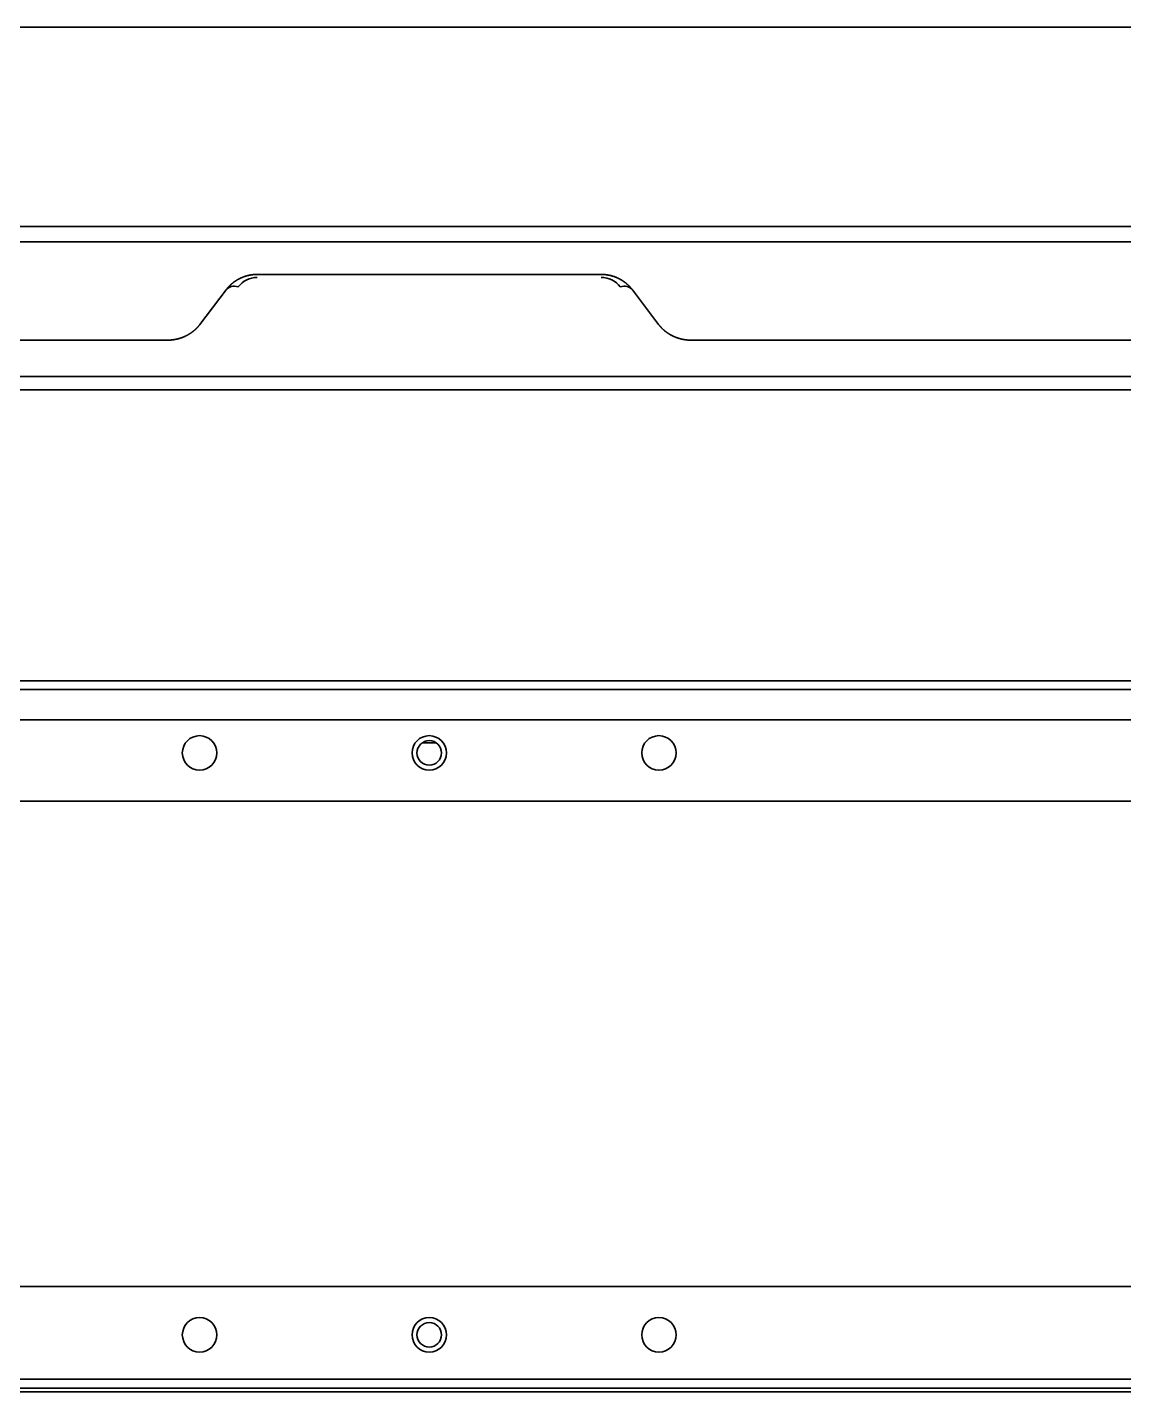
# Model space of a CAD drawing. Header units: inches. Extents: x 786 to 5593, y 691 to 5024.
# Drawn here: x 3773.2 to 3916.4, y 4761.4 to 4939.5 of the extents above; entities that cross this region are included whole.
import ezdxf

# ---------------------------------------------------------------- set-up
doc = ezdxf.new("R2010")
doc.units = ezdxf.units.IN
doc.layers.add('1', color=7, linetype='Continuous', true_color=0xffffff)
doc.layers.add('4', color=7, linetype='Continuous', true_color=0xffffff)

msp = doc.modelspace()

# ---------------------------------------------------------------- linework, layer by layer
at = {"layer": '1', "color": 7, "linetype": 'Continuous', "lineweight": 35}
for p, q in [((3593.79, 4939.54), (4057.69, 4939.54)), ((4053.46, 4913.54), (3598.02, 4913.54)), ((3595.61, 4911.54), (4055.87, 4911.54)), ((3456.24, 4854.18), (4195.24, 4854.18)), ((4189.24, 4853.05), (3461.74, 4853.05)), ((3461.74, 4849.11), (4189.24, 4849.11)), ((3824.83, 4846.1), (3826.64, 4846.1)), ((4189.24, 4838.48), (3462.24, 4838.48)), ((4189.24, 4775.08), (3462.24, 4775.08)), ((3462.24, 4761.35), (4189.24, 4761.35)), ((3464.24, 4763), (4187.24, 4763)), ((3464.24, 4761.81), (4187.24, 4761.81))]:
    msp.add_line(p, q, dxfattribs=at)
for centre, radius in [((3795.74, 4844.78), 2.25), ((3825.74, 4844.78), 2.25), ((3855.74, 4844.78), 2.25), ((3825.74, 4844.78), 1.6), ((3795.74, 4768.78), 2.25), ((3825.74, 4768.78), 2.25), ((3825.74, 4768.78), 1.6), ((3855.74, 4768.78), 2.25)]:
    msp.add_circle(centre, radius, dxfattribs=at)
at = {"layer": '4', "color": 7, "linetype": 'Continuous', "lineweight": 35}
for p, q in [((3848.2, 4907.27), (3803.28, 4907.27)), ((3799.2, 4905.25), (3795.79, 4900.74)), ((3855.69, 4900.74), (3852.28, 4905.25)), ((3795.79, 4900.74), (3795.75, 4900.68)), ((3855.73, 4900.68), (3855.69, 4900.74)), ((3791.58, 4898.69), (3468.49, 4898.69)), ((4182.99, 4898.69), (3859.9, 4898.69)), ((3468.47, 4893.93), (4183.01, 4893.93)), ((3468.47, 4893.93), (4183.01, 4893.93)), ((4184.87, 4892.18), (3466.61, 4892.18)), ((4184.87, 4892.18), (3466.61, 4892.18))]:
    msp.add_line(p, q, dxfattribs=at)
for centre, major_axis, ratio, start_param, end_param in [((3800.8, 4904.05), (-1.59, 1.21), 0.72838, 5.216321, 6.283177), ((3803.22, 4904), (-2.93, -0.69), 0.950644, 4.470256, 5.429553), ((3848.26, 4904), (2.93, -0.69), 0.950644, 0.853632, 1.812929), ((3850.68, 4904.05), (1.59, 1.21), 0.72838, 0.000008, 1.066865)]:
    msp.add_ellipse(centre, major_axis=major_axis, ratio=ratio, start_param=start_param, end_param=end_param, dxfattribs=at)
for points, knots in [([(3799.16, 4905.19), (3799.17, 4905.2), (3799.18, 4905.22), (3799.2, 4905.25), (3799.22, 4905.28), (3799.25, 4905.31), (3799.27, 4905.33), (3799.29, 4905.36), (3799.31, 4905.39), (3799.33, 4905.42), (3799.36, 4905.44), (3799.38, 4905.47), (3799.4, 4905.5), (3799.42, 4905.52), (3799.45, 4905.55), (3799.47, 4905.58), (3799.49, 4905.6), (3799.52, 4905.63), (3799.54, 4905.65), (3799.57, 4905.68), (3799.59, 4905.7), (3799.61, 4905.73), (3799.64, 4905.75), (3799.66, 4905.78), (3799.69, 4905.8), (3799.71, 4905.83), (3799.74, 4905.85), (3799.76, 4905.87), (3799.79, 4905.9), (3799.81, 4905.92), (3799.84, 4905.94), (3799.86, 4905.97), (3799.89, 4905.99), (3799.91, 4906.01), (3799.94, 4906.03), (3799.97, 4906.06), (3799.99, 4906.08), (3800.02, 4906.1), (3800.05, 4906.12), (3800.07, 4906.14), (3800.1, 4906.16), (3800.13, 4906.19), (3800.15, 4906.21), (3800.18, 4906.23), (3800.21, 4906.25), (3800.23, 4906.27), (3800.26, 4906.29), (3800.29, 4906.31), (3800.32, 4906.33), (3800.34, 4906.35), (3800.37, 4906.37), (3800.4, 4906.38), (3800.43, 4906.4), (3800.46, 4906.42), (3800.48, 4906.44), (3800.51, 4906.46), (3800.54, 4906.48), (3800.57, 4906.49), (3800.6, 4906.51), (3800.63, 4906.53), (3800.65, 4906.55), (3800.68, 4906.56), (3800.71, 4906.58), (3800.74, 4906.6), (3800.77, 4906.61), (3800.8, 4906.63), (3800.83, 4906.64), (3800.86, 4906.66), (3800.89, 4906.68), (3800.92, 4906.69), (3800.94, 4906.71), (3800.97, 4906.72), (3801, 4906.74), (3801.03, 4906.75), (3801.06, 4906.76), (3801.09, 4906.78), (3801.12, 4906.79), (3801.15, 4906.81), (3801.18, 4906.82), (3801.21, 4906.83), (3801.24, 4906.85), (3801.27, 4906.86), (3801.3, 4906.87), (3801.33, 4906.88), (3801.36, 4906.9), (3801.39, 4906.91), (3801.42, 4906.92), (3801.45, 4906.93), (3801.48, 4906.94), (3801.51, 4906.95), (3801.54, 4906.97), (3801.57, 4906.98), (3801.6, 4906.99), (3801.64, 4907), (3801.67, 4907.01), (3801.7, 4907.02), (3801.73, 4907.03), (3801.76, 4907.04), (3801.79, 4907.05), (3801.82, 4907.06), (3801.85, 4907.06), (3801.88, 4907.07), (3801.91, 4907.08), (3801.94, 4907.09), (3801.97, 4907.1), (3802, 4907.11), (3802.03, 4907.11), (3802.06, 4907.12), (3802.09, 4907.13), (3802.13, 4907.14), (3802.16, 4907.14), (3802.19, 4907.15), (3802.22, 4907.16), (3802.25, 4907.16), (3802.28, 4907.17), (3802.31, 4907.17), (3802.34, 4907.18), (3802.37, 4907.19), (3802.4, 4907.19), (3802.43, 4907.2), (3802.46, 4907.2), (3802.49, 4907.21), (3802.52, 4907.21), (3802.55, 4907.22), (3802.59, 4907.22), (3802.62, 4907.22), (3802.65, 4907.23), (3802.68, 4907.23), (3802.71, 4907.24), (3802.74, 4907.24), (3802.77, 4907.24), (3802.8, 4907.25), (3802.83, 4907.25), (3802.86, 4907.25), (3802.89, 4907.25), (3802.92, 4907.26), (3802.95, 4907.26), (3802.98, 4907.26), (3803.01, 4907.26), (3803.04, 4907.26), (3803.07, 4907.26), (3803.1, 4907.26), (3803.13, 4907.27), (3803.16, 4907.27), (3803.19, 4907.27), (3803.22, 4907.27), (3803.25, 4907.27), (3803.27, 4907.27), (3803.28, 4907.27)], [0, 0, 0, 0, 0.008172, 0.016323, 0.024452, 0.03256, 0.040646, 0.04871, 0.056753, 0.064775, 0.072776, 0.080755, 0.088713, 0.09665, 0.104566, 0.112461, 0.120335, 0.128188, 0.13602, 0.143831, 0.151622, 0.159392, 0.167141, 0.17487, 0.182579, 0.190267, 0.197934, 0.205582, 0.213209, 0.220816, 0.228403, 0.23597, 0.243517, 0.251044, 0.258551, 0.266038, 0.273506, 0.280954, 0.288383, 0.295792, 0.303181, 0.310552, 0.317903, 0.325235, 0.332547, 0.339841, 0.347116, 0.354371, 0.361608, 0.368826, 0.376026, 0.383207, 0.390369, 0.397513, 0.404638, 0.411746, 0.418835, 0.425905, 0.432958, 0.439993, 0.44701, 0.454009, 0.46099, 0.467954, 0.4749, 0.481829, 0.48874, 0.495634, 0.502511, 0.509371, 0.516213, 0.523039, 0.529848, 0.53664, 0.543415, 0.550174, 0.556916, 0.563642, 0.570352, 0.577045, 0.583722, 0.590383, 0.597028, 0.603658, 0.610272, 0.61687, 0.623452, 0.630019, 0.636571, 0.643107, 0.649629, 0.656135, 0.662627, 0.669103, 0.675565, 0.682012, 0.688445, 0.694863, 0.701267, 0.707657, 0.714033, 0.720395, 0.726743, 0.733077, 0.739398, 0.745705, 0.751999, 0.758279, 0.764546, 0.770801, 0.777042, 0.78327, 0.789486, 0.795689, 0.80188, 0.808058, 0.814224, 0.820378, 0.82652, 0.83265, 0.838769, 0.844875, 0.850971, 0.857055, 0.863127, 0.869189, 0.87524, 0.881279, 0.887308, 0.893327, 0.899335, 0.905332, 0.91132, 0.917297, 0.923265, 0.929222, 0.93517, 0.941109, 0.947038, 0.952958, 0.958869, 0.96477, 0.970663, 0.976547, 0.982423, 0.98829, 0.994149, 1, 1, 1, 1]), ([(3848.2, 4907.27), (3848.21, 4907.27), (3848.23, 4907.27), (3848.26, 4907.27), (3848.29, 4907.27), (3848.32, 4907.27), (3848.35, 4907.27), (3848.38, 4907.26), (3848.41, 4907.26), (3848.44, 4907.26), (3848.47, 4907.26), (3848.5, 4907.26), (3848.53, 4907.26), (3848.56, 4907.26), (3848.59, 4907.25), (3848.62, 4907.25), (3848.65, 4907.25), (3848.68, 4907.25), (3848.71, 4907.24), (3848.74, 4907.24), (3848.77, 4907.24), (3848.8, 4907.23), (3848.83, 4907.23), (3848.86, 4907.22), (3848.89, 4907.22), (3848.92, 4907.22), (3848.96, 4907.21), (3848.99, 4907.21), (3849.02, 4907.2), (3849.05, 4907.2), (3849.08, 4907.19), (3849.11, 4907.19), (3849.14, 4907.18), (3849.17, 4907.17), (3849.2, 4907.17), (3849.23, 4907.16), (3849.26, 4907.16), (3849.29, 4907.15), (3849.32, 4907.14), (3849.35, 4907.14), (3849.39, 4907.13), (3849.42, 4907.12), (3849.45, 4907.11), (3849.48, 4907.11), (3849.51, 4907.1), (3849.54, 4907.09), (3849.57, 4907.08), (3849.6, 4907.07), (3849.63, 4907.06), (3849.66, 4907.06), (3849.69, 4907.05), (3849.72, 4907.04), (3849.75, 4907.03), (3849.78, 4907.02), (3849.81, 4907.01), (3849.84, 4907), (3849.88, 4906.99), (3849.91, 4906.98), (3849.94, 4906.97), (3849.97, 4906.95), (3850, 4906.94), (3850.03, 4906.93), (3850.06, 4906.92), (3850.09, 4906.91), (3850.12, 4906.9), (3850.15, 4906.88), (3850.18, 4906.87), (3850.21, 4906.86), (3850.24, 4906.85), (3850.27, 4906.83), (3850.3, 4906.82), (3850.33, 4906.81), (3850.36, 4906.79), (3850.39, 4906.78), (3850.42, 4906.76), (3850.45, 4906.75), (3850.48, 4906.74), (3850.51, 4906.72), (3850.53, 4906.71), (3850.56, 4906.69), (3850.59, 4906.68), (3850.62, 4906.66), (3850.65, 4906.64), (3850.68, 4906.63), (3850.71, 4906.61), (3850.74, 4906.6), (3850.77, 4906.58), (3850.8, 4906.56), (3850.83, 4906.55), (3850.85, 4906.53), (3850.88, 4906.51), (3850.91, 4906.49), (3850.94, 4906.48), (3850.97, 4906.46), (3851, 4906.44), (3851.02, 4906.42), (3851.05, 4906.4), (3851.08, 4906.38), (3851.11, 4906.37), (3851.14, 4906.35), (3851.16, 4906.33), (3851.19, 4906.31), (3851.22, 4906.29), (3851.25, 4906.27), (3851.27, 4906.25), (3851.3, 4906.23), (3851.33, 4906.21), (3851.35, 4906.19), (3851.38, 4906.16), (3851.41, 4906.14), (3851.43, 4906.12), (3851.46, 4906.1), (3851.49, 4906.08), (3851.51, 4906.06), (3851.54, 4906.03), (3851.57, 4906.01), (3851.59, 4905.99), (3851.62, 4905.97), (3851.64, 4905.94), (3851.67, 4905.92), (3851.69, 4905.9), (3851.72, 4905.87), (3851.74, 4905.85), (3851.77, 4905.83), (3851.79, 4905.8), (3851.82, 4905.78), (3851.84, 4905.75), (3851.87, 4905.73), (3851.89, 4905.7), (3851.91, 4905.68), (3851.94, 4905.65), (3851.96, 4905.63), (3851.99, 4905.6), (3852.01, 4905.58), (3852.03, 4905.55), (3852.05, 4905.52), (3852.08, 4905.5), (3852.1, 4905.47), (3852.12, 4905.44), (3852.15, 4905.42), (3852.17, 4905.39), (3852.19, 4905.36), (3852.21, 4905.33), (3852.23, 4905.31), (3852.26, 4905.28), (3852.28, 4905.25), (3852.3, 4905.22), (3852.31, 4905.2), (3852.32, 4905.19)], [0, 0, 0, 0, 0.005851, 0.01171, 0.017577, 0.023453, 0.029337, 0.03523, 0.041131, 0.047042, 0.052962, 0.058891, 0.06483, 0.070778, 0.076735, 0.082703, 0.08868, 0.094668, 0.100665, 0.106673, 0.112692, 0.118721, 0.12476, 0.130811, 0.136873, 0.142945, 0.149029, 0.155125, 0.161231, 0.16735, 0.17348, 0.179622, 0.185776, 0.191942, 0.19812, 0.204311, 0.210514, 0.21673, 0.222958, 0.229199, 0.235454, 0.241721, 0.248001, 0.254295, 0.260602, 0.266923, 0.273257, 0.279605, 0.285967, 0.292343, 0.298733, 0.305137, 0.311555, 0.317988, 0.324435, 0.330897, 0.337373, 0.343865, 0.350371, 0.356893, 0.363429, 0.369981, 0.376548, 0.38313, 0.389728, 0.396342, 0.402972, 0.409617, 0.416278, 0.422955, 0.429648, 0.436358, 0.443084, 0.449826, 0.456585, 0.46336, 0.470152, 0.476961, 0.483787, 0.490629, 0.497489, 0.504366, 0.51126, 0.518171, 0.5251, 0.532046, 0.53901, 0.545991, 0.55299, 0.560007, 0.567042, 0.574095, 0.581165, 0.588254, 0.595362, 0.602487, 0.609631, 0.616793, 0.623974, 0.631174, 0.638392, 0.645629, 0.652884, 0.660159, 0.667453, 0.674765, 0.682097, 0.689448, 0.696819, 0.704208, 0.711617, 0.719046, 0.726494, 0.733962, 0.741449, 0.748956, 0.756483, 0.76403, 0.771597, 0.779184, 0.786791, 0.794418, 0.802066, 0.809733, 0.817421, 0.82513, 0.832859, 0.840608, 0.848378, 0.856169, 0.86398, 0.871812, 0.879665, 0.887539, 0.895434, 0.90335, 0.911287, 0.919245, 0.927224, 0.935225, 0.943247, 0.95129, 0.959354, 0.96744, 0.975548, 0.983677, 0.991828, 1, 1, 1, 1]), ([(3791.58, 4898.69), (3791.59, 4898.69), (3791.61, 4898.69), (3791.63, 4898.69), (3791.66, 4898.69), (3791.68, 4898.69), (3791.71, 4898.69), (3791.73, 4898.69), (3791.76, 4898.69), (3791.78, 4898.69), (3791.8, 4898.69), (3791.83, 4898.69), (3791.85, 4898.69), (3791.88, 4898.69), (3791.9, 4898.69), (3791.93, 4898.7), (3791.95, 4898.7), (3791.98, 4898.7), (3792, 4898.7), (3792.03, 4898.7), (3792.05, 4898.71), (3792.08, 4898.71), (3792.1, 4898.71), (3792.12, 4898.71), (3792.15, 4898.72), (3792.17, 4898.72), (3792.2, 4898.72), (3792.22, 4898.72), (3792.25, 4898.73), (3792.27, 4898.73), (3792.3, 4898.73), (3792.32, 4898.74), (3792.35, 4898.74), (3792.37, 4898.74), (3792.4, 4898.75), (3792.42, 4898.75), (3792.45, 4898.75), (3792.47, 4898.76), (3792.49, 4898.76), (3792.52, 4898.77), (3792.54, 4898.77), (3792.57, 4898.78), (3792.59, 4898.78), (3792.62, 4898.79), (3792.64, 4898.79), (3792.67, 4898.8), (3792.69, 4898.8), (3792.72, 4898.81), (3792.74, 4898.81), (3792.76, 4898.82), (3792.79, 4898.82), (3792.81, 4898.83), (3792.84, 4898.83), (3792.86, 4898.84), (3792.89, 4898.85), (3792.91, 4898.85), (3792.94, 4898.86), (3792.96, 4898.86), (3792.98, 4898.87), (3793.01, 4898.88), (3793.03, 4898.88), (3793.06, 4898.89), (3793.08, 4898.9), (3793.11, 4898.91), (3793.13, 4898.91), (3793.15, 4898.92), (3793.18, 4898.93), (3793.2, 4898.93), (3793.23, 4898.94), (3793.25, 4898.95), (3793.27, 4898.96), (3793.3, 4898.97), (3793.32, 4898.97), (3793.35, 4898.98), (3793.37, 4898.99), (3793.39, 4899), (3793.42, 4899.01), (3793.44, 4899.02), (3793.47, 4899.03), (3793.49, 4899.03), (3793.51, 4899.04), (3793.54, 4899.05), (3793.56, 4899.06), (3793.58, 4899.07), (3793.61, 4899.08), (3793.63, 4899.09), (3793.65, 4899.1), (3793.68, 4899.11), (3793.7, 4899.12), (3793.72, 4899.13), (3793.75, 4899.14), (3793.77, 4899.15), (3793.79, 4899.16), (3793.82, 4899.17), (3793.84, 4899.18), (3793.86, 4899.19), (3793.89, 4899.2), (3793.92, 4899.22), (3793.96, 4899.24), (3794.01, 4899.26), (3794.06, 4899.29), (3794.11, 4899.32), (3794.16, 4899.34), (3794.21, 4899.37), (3794.26, 4899.4), (3794.31, 4899.43), (3794.36, 4899.46), (3794.41, 4899.49), (3794.46, 4899.52), (3794.5, 4899.55), (3794.55, 4899.58), (3794.6, 4899.61), (3794.65, 4899.65), (3794.7, 4899.68), (3794.74, 4899.71), (3794.79, 4899.75), (3794.84, 4899.78), (3794.89, 4899.82), (3794.93, 4899.86), (3794.98, 4899.9), (3795.02, 4899.93), (3795.07, 4899.97), (3795.12, 4900.01), (3795.16, 4900.05), (3795.2, 4900.09), (3795.25, 4900.14), (3795.29, 4900.18), (3795.34, 4900.22), (3795.38, 4900.26), (3795.42, 4900.31), (3795.46, 4900.35), (3795.51, 4900.4), (3795.55, 4900.44), (3795.59, 4900.49), (3795.63, 4900.54), (3795.67, 4900.59), (3795.71, 4900.63), (3795.73, 4900.67), (3795.75, 4900.68)], [0, 0, 0, 0, 0.003864, 0.007731, 0.011602, 0.015475, 0.019353, 0.023234, 0.02712, 0.03101, 0.034906, 0.038806, 0.042712, 0.046623, 0.050541, 0.054465, 0.058395, 0.062333, 0.066277, 0.070229, 0.074188, 0.078155, 0.082131, 0.086115, 0.090107, 0.094109, 0.09812, 0.10214, 0.106171, 0.110211, 0.114261, 0.118322, 0.122394, 0.126477, 0.130571, 0.134676, 0.138794, 0.142923, 0.147065, 0.151219, 0.155385, 0.159565, 0.163758, 0.167964, 0.172184, 0.176417, 0.180665, 0.184927, 0.189204, 0.193495, 0.197801, 0.202122, 0.206459, 0.210811, 0.215179, 0.219562, 0.223962, 0.228379, 0.232811, 0.237261, 0.241727, 0.246211, 0.250712, 0.25523, 0.259766, 0.26432, 0.268892, 0.273482, 0.27809, 0.282717, 0.287363, 0.292027, 0.296711, 0.301413, 0.306135, 0.310877, 0.315638, 0.320419, 0.32522, 0.330041, 0.334883, 0.339745, 0.344627, 0.34953, 0.354454, 0.359399, 0.364366, 0.369353, 0.374362, 0.379392, 0.384444, 0.389518, 0.394614, 0.399732, 0.404872, 0.410034, 0.415219, 0.420426, 0.431876, 0.443469, 0.455209, 0.467096, 0.479131, 0.491315, 0.503649, 0.516135, 0.528772, 0.541563, 0.554508, 0.567608, 0.580863, 0.594275, 0.607845, 0.621572, 0.635458, 0.649503, 0.663709, 0.678075, 0.692603, 0.707293, 0.722145, 0.737161, 0.75234, 0.767683, 0.783192, 0.798865, 0.814704, 0.83071, 0.846882, 0.863221, 0.879728, 0.896403, 0.913246, 0.930258, 0.947439, 0.964789, 0.982309, 1, 1, 1, 1]), ([(3855.73, 4900.68), (3855.74, 4900.67), (3855.75, 4900.66), (3855.77, 4900.63), (3855.8, 4900.61), (3855.82, 4900.58), (3855.84, 4900.55), (3855.86, 4900.53), (3855.88, 4900.5), (3855.9, 4900.48), (3855.92, 4900.45), (3855.95, 4900.43), (3855.97, 4900.4), (3855.99, 4900.38), (3856.01, 4900.36), (3856.04, 4900.33), (3856.06, 4900.31), (3856.08, 4900.28), (3856.1, 4900.26), (3856.13, 4900.24), (3856.15, 4900.21), (3856.17, 4900.19), (3856.2, 4900.17), (3856.22, 4900.15), (3856.24, 4900.12), (3856.27, 4900.1), (3856.29, 4900.08), (3856.31, 4900.06), (3856.34, 4900.04), (3856.36, 4900.02), (3856.39, 4899.99), (3856.41, 4899.97), (3856.43, 4899.95), (3856.46, 4899.93), (3856.48, 4899.91), (3856.51, 4899.89), (3856.53, 4899.87), (3856.56, 4899.85), (3856.58, 4899.83), (3856.61, 4899.81), (3856.63, 4899.79), (3856.66, 4899.77), (3856.68, 4899.75), (3856.71, 4899.73), (3856.73, 4899.72), (3856.76, 4899.7), (3856.78, 4899.68), (3856.81, 4899.66), (3856.83, 4899.64), (3856.86, 4899.63), (3856.89, 4899.61), (3856.91, 4899.59), (3856.94, 4899.57), (3856.96, 4899.56), (3856.99, 4899.54), (3857.01, 4899.52), (3857.04, 4899.51), (3857.07, 4899.49), (3857.09, 4899.47), (3857.12, 4899.46), (3857.15, 4899.44), (3857.17, 4899.43), (3857.2, 4899.41), (3857.22, 4899.4), (3857.25, 4899.38), (3857.28, 4899.37), (3857.3, 4899.35), (3857.33, 4899.34), (3857.36, 4899.32), (3857.38, 4899.31), (3857.41, 4899.29), (3857.44, 4899.28), (3857.46, 4899.27), (3857.49, 4899.25), (3857.52, 4899.24), (3857.54, 4899.23), (3857.57, 4899.21), (3857.61, 4899.19), (3857.65, 4899.18), (3857.7, 4899.16), (3857.74, 4899.14), (3857.78, 4899.12), (3857.82, 4899.1), (3857.86, 4899.08), (3857.91, 4899.07), (3857.95, 4899.05), (3857.99, 4899.03), (3858.04, 4899.02), (3858.08, 4899), (3858.12, 4898.99), (3858.17, 4898.97), (3858.21, 4898.96), (3858.25, 4898.94), (3858.3, 4898.93), (3858.34, 4898.92), (3858.38, 4898.9), (3858.43, 4898.89), (3858.47, 4898.88), (3858.52, 4898.87), (3858.56, 4898.85), (3858.6, 4898.84), (3858.65, 4898.83), (3858.69, 4898.82), (3858.74, 4898.81), (3858.78, 4898.8), (3858.83, 4898.79), (3858.87, 4898.78), (3858.92, 4898.78), (3858.96, 4898.77), (3859, 4898.76), (3859.05, 4898.75), (3859.09, 4898.75), (3859.14, 4898.74), (3859.18, 4898.73), (3859.23, 4898.73), (3859.27, 4898.72), (3859.32, 4898.72), (3859.36, 4898.71), (3859.41, 4898.71), (3859.45, 4898.7), (3859.5, 4898.7), (3859.54, 4898.7), (3859.58, 4898.69), (3859.63, 4898.69), (3859.67, 4898.69), (3859.72, 4898.69), (3859.76, 4898.69), (3859.81, 4898.69), (3859.85, 4898.69), (3859.88, 4898.69), (3859.9, 4898.69)], [0, 0, 0, 0, 0.009454, 0.018859, 0.028216, 0.037525, 0.046785, 0.055998, 0.065162, 0.074278, 0.083346, 0.092366, 0.101338, 0.110263, 0.119139, 0.127968, 0.13675, 0.145483, 0.154169, 0.162808, 0.171399, 0.179943, 0.18844, 0.19689, 0.205292, 0.213647, 0.221956, 0.230217, 0.238432, 0.2466, 0.254721, 0.262796, 0.270824, 0.278806, 0.286741, 0.29463, 0.302473, 0.31027, 0.318021, 0.325726, 0.333385, 0.340999, 0.348567, 0.356089, 0.363566, 0.370998, 0.378385, 0.385726, 0.393023, 0.400274, 0.407481, 0.414643, 0.421761, 0.428834, 0.435863, 0.442848, 0.449789, 0.456686, 0.463539, 0.470348, 0.477114, 0.483837, 0.490516, 0.497152, 0.503745, 0.510296, 0.516804, 0.523269, 0.529692, 0.536073, 0.542412, 0.548709, 0.554965, 0.561179, 0.567351, 0.573483, 0.579574, 0.588988, 0.598328, 0.607596, 0.616792, 0.625916, 0.63497, 0.643953, 0.652868, 0.661715, 0.670494, 0.679207, 0.687854, 0.696437, 0.704956, 0.713412, 0.721807, 0.73014, 0.738414, 0.74663, 0.754787, 0.762889, 0.770934, 0.778926, 0.786864, 0.79475, 0.802586, 0.810372, 0.81811, 0.825801, 0.833446, 0.841047, 0.848605, 0.856121, 0.863597, 0.871034, 0.878434, 0.885798, 0.893127, 0.900424, 0.907689, 0.914924, 0.922131, 0.929311, 0.936466, 0.943597, 0.950707, 0.957796, 0.964867, 0.97192, 0.978959, 0.985984, 0.992997, 1, 1, 1, 1])]:
    msp.add_open_spline(points, degree=3, knots=knots, dxfattribs=at)

doc.saveas('drawing.dxf')
